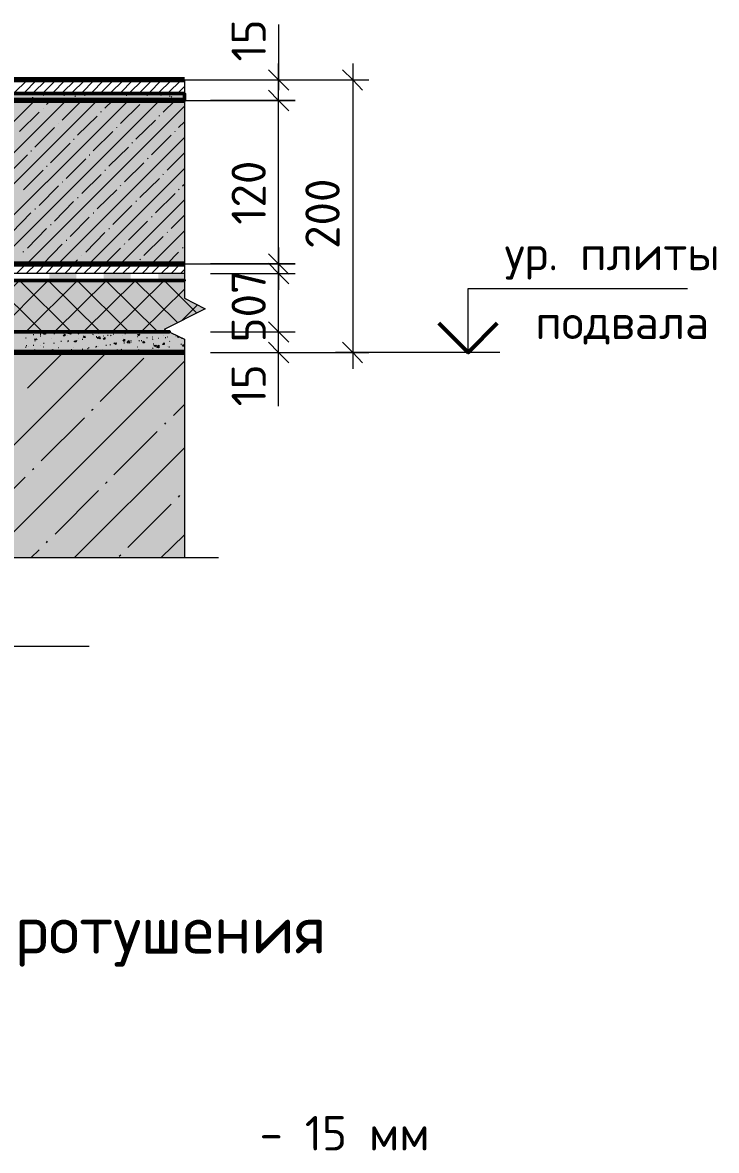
# Model space of a CAD drawing. Header units: millimetres. Extents: x -84737 to 172119, y -43083 to 59399.
# Drawn here: x -67052 to -61961, y -32254 to -23976 of the extents above; entities that cross this region are included whole.
import ezdxf

# ---------------------------------------------------------------- set-up
doc = ezdxf.new("R2010")
doc.units = ezdxf.units.MM
doc.layers.add('PDF _Геометрия', color=7, linetype='Continuous')
doc.layers.add('PDF _Текст', color=7, linetype='Continuous')
doc.layers.add('PDF _Сплошная заливка', color=7, linetype='Continuous', true_color=0xffffff)
doc.styles.add('PDF ISOCPEUR', font='isocpeur.ttf')

msp = doc.modelspace()

# ---------------------------------------------------------------- hatches: boundary and pattern name
at = {"layer": 'PDF _Сплошная заливка', "transparency": 33554559}
for points in [[(-74854.4, -24548.2), (-65864.4, -24548.2), (-65864.4, -24497.4), (-74905.2, -24497.4), (-74905.2, -25699.5), (-74854.4, -25699.5)], [(-73656.6, -25746), (-65864.4, -25746), (-65864.4, -24548.2), (-74854.4, -24548.2), (-74854.4, -26067.7), (-73656.6, -26067.7)], [(-65864.4, -26000), (-65864.4, -25868.8), (-73605.8, -25868.8), (-73605.8, -26245.5), (-65974.4, -26241.2), (-65999.8, -26228.5), (-66012.5, -26224.3), (-65716.3, -26076.2), (-65712, -26071.9), (-65855.9, -26000)], [(-65864.4, -26296.3), (-65966, -26245.5), (-74956, -26245.5), (-74956, -26397.8), (-65864.4, -26397.8)], [(-72238.6, -27904.6), (-65864.4, -27904.6), (-65864.4, -26397.8), (-77677.5, -26397.8), (-77677.5, -26668.7), (-77664.8, -26668.7), (-77529.4, -26736.4), (-77533.6, -26740.7), (-77829.9, -26888.8), (-77677.5, -26965), (-77677.5, -27904.6), (-72534.9, -27904.6), (-72534.9, -27913.1), (-72530.7, -27913.1), (-72530.7, -27921.6), (-72526.5, -27921.6), (-72526.5, -27930), (-72522.2, -27930), (-72522.2, -27938.5), (-72518, -27938.5), (-72518, -27947), (-72513.8, -27947), (-72513.8, -27955.4), (-72509.5, -27955.4), (-72509.5, -27963.9), (-72505.3, -27963.9), (-72505.3, -27972.4), (-72501.1, -27972.4), (-72501.1, -27980.8), (-72496.8, -27980.8), (-72496.8, -27989.3), (-72492.6, -27989.3), (-72492.6, -27997.8), (-72488.4, -27997.8), (-72488.4, -28006.2), (-72484.1, -28006.2), (-72484.1, -28014.7), (-72479.9, -28014.7), (-72479.9, -28023.2), (-72475.7, -28023.2), (-72475.7, -28031.6), (-72471.4, -28031.6), (-72471.4, -28040.1), (-72467.2, -28040.1), (-72467.2, -28048.5), (-72458.7, -28044.3), (-72314.8, -27756.5), (-72310.6, -27756.5), (-72306.4, -27760.7), (-72306.4, -27769.2), (-72302.1, -27769.2), (-72302.1, -27777.7), (-72297.9, -27777.7), (-72297.9, -27786.1), (-72293.7, -27786.1), (-72293.7, -27794.6), (-72289.4, -27794.6), (-72289.4, -27803.1), (-72285.2, -27803.1), (-72285.2, -27811.5), (-72281, -27811.5), (-72281, -27820), (-72276.7, -27820), (-72276.7, -27828.5), (-72272.5, -27828.5), (-72272.5, -27836.9), (-72268.3, -27836.9), (-72268.3, -27845.4), (-72264, -27845.4), (-72264, -27853.8), (-72259.8, -27853.8), (-72259.8, -27862.3), (-72255.6, -27862.3), (-72255.6, -27870.8), (-72251.3, -27870.8), (-72251.3, -27879.2), (-72247.1, -27879.2), (-72247.1, -27887.7), (-72242.9, -27887.7), (-72242.9, -27896.2), (-72238.6, -27896.2)]]:
    msp.add_hatch(color=256, dxfattribs=at).paths.add_polyline_path(points)

# ---------------------------------------------------------------- linework, layer by layer
at = {"layer": 'PDF _Геометрия', "lineweight": 9}
for points in [[(-65174.5, -23989.5), (-65174.5, -24260.4), (-65174.5, -24472)], [(-65174.5, -24666.7), (-65174.5, -24277.3)], [(-64628.5, -24277.3), (-64628.5, -26516.4)], [(-67117.2, -24497.4), (-67015.7, -24395.8)], [(-67045.3, -24497.4), (-66947.9, -24395.8)], [(-66977.6, -24497.4), (-66876, -24395.8)], [(-66905.6, -24497.4), (-66804, -24395.8)], [(-66833.7, -24497.4), (-66736.3, -24395.8)], [(-66765.9, -24497.4), (-66664.4, -24395.8)], [(-66694, -24497.4), (-66592.4, -24395.8)], [(-66622, -24497.4), (-66524.7, -24395.8)], [(-66550.1, -24497.4), (-66452.7, -24395.8)], [(-66482.4, -24497.4), (-66380.8, -24395.8)], [(-66410.4, -24497.4), (-66308.8, -24395.8)], [(-66338.4, -24497.4), (-66241.1, -24395.8)], [(-66270.7, -24497.4), (-66169.1, -24395.8)], [(-66198.8, -24497.4), (-66097.2, -24395.8)], [(-66126.8, -24497.4), (-66029.5, -24395.8)], [(-66059.1, -24497.4), (-65957.5, -24395.8)], [(-66059.1, -24395.8), (-65174.5, -24395.8), (-65051.7, -24395.8)], [(-65864.4, -24395.8), (-65864.4, -26000), (-65712, -26076.2), (-66012.5, -26228.5), (-65864.4, -26300.5), (-65864.4, -27904.6)], [(-65987.1, -24497.4), (-65885.6, -24395.8)], [(-65132.2, -24395.8), (-64628.5, -24395.8), (-64510, -24395.8)], [(-74854.4, -24548.2), (-74854.4, -25699.5), (-74905.2, -25699.5), (-74905.2, -24497.4), (-65864.4, -24497.4)], [(-66736.3, -24501.7), (-66736.3, -24497.4)], [(-65915.2, -24497.4), (-65864.4, -24446.6)], [(-65906.7, -24497.4), (-65906.7, -24501.7)], [(-65174.5, -25868.8), (-65174.5, -24425.5)], [(-68158.4, -25746), (-66960.6, -24548.2)], [(-67934.1, -25746), (-66732.1, -24548.2)], [(-67705.6, -25746), (-66503.5, -24548.2)], [(-67477, -25746), (-66275, -24548.2)], [(-67248.4, -25746), (-66046.4, -24548.2)], [(-67045.3, -24544), (-67045.3, -24544)], [(-66977.6, -24522.8), (-66977.6, -24527)], [(-66901.4, -24510.1), (-66897.1, -24510.1)], [(-66876, -24577.8), (-66846.4, -24548.2)], [(-66863.3, -24531.3), (-66863.3, -24535.5)], [(-66761.7, -24692.1), (-66617.8, -24548.2)], [(-66749, -24510.1), (-66744.8, -24510.1)], [(-66664.4, -24518.6), (-66668.6, -24514.3)], [(-66609.3, -24501.7), (-66613.6, -24501.7)], [(-66596.6, -24510.1), (-66592.4, -24510.1)], [(-66452.7, -24531.3), (-66452.7, -24535.5)], [(-66448.5, -24603.2), (-66389.2, -24548.2)], [(-66338.4, -24539.7), (-66342.7, -24544)], [(-66334.2, -24717.5), (-66190.3, -24577.8)], [(-66291.9, -24510.1), (-66287.7, -24510.1)], [(-66211.5, -24548.2), (-65174.5, -24548.2), (-65051.7, -24548.2), (-65174.5, -24548.2), (-65673.9, -24548.2)], [(-66160.7, -24548.2), (-66160.7, -24548.2)], [(-66143.7, -24510.1), (-66143.7, -24505.9)], [(-66139.5, -24510.1), (-66135.3, -24510.1)], [(-66037.9, -24510.1), (-66033.7, -24510.1)], [(-66029.5, -24501.7), (-66029.5, -24501.7)], [(-66021, -24632.9), (-65932.1, -24548.2)], [(-65974.4, -24514.3), (-65974.4, -24518.6)], [(-65957.5, -24522.8), (-65961.7, -24518.6)], [(-65889.8, -24539.7), (-65889.8, -24535.5)], [(-67074.9, -24776.8), (-66931, -24632.9)], [(-67019.9, -25746), (-65864.4, -24590.5)], [(-66901.4, -24603.2), (-66901.4, -24603.2)], [(-66647.4, -24802.2), (-66503.5, -24662.5)], [(-66473.9, -24632.9), (-66473.9, -24628.6)], [(-66046.4, -24662.5), (-66046.4, -24658.3)], [(-66960.6, -24891), (-66816.7, -24747.1)], [(-66787.1, -24717.5), (-66787.1, -24717.5)], [(-66359.6, -24747.1), (-66359.6, -24742.9)], [(-66219.9, -24831.8), (-66076, -24692.1)], [(-65906.7, -24747.1), (-65864.4, -24704.8)], [(-66791.3, -25746), (-65864.4, -24819.1)], [(-66677.1, -24831.8), (-66672.8, -24831.8)], [(-66533.1, -24916.4), (-66389.2, -24776.8)], [(-66105.7, -24946.1), (-65961.7, -24802.2)], [(-65932.1, -24776.8), (-65932.1, -24772.5)], [(-66846.4, -25005.3), (-66702.4, -24861.4)], [(-66418.9, -25030.7), (-66275, -24891)], [(-66249.6, -24861.4), (-66245.3, -24857.2)], [(-67159.6, -25090), (-67015.7, -24946.1)], [(-66990.3, -24916.4), (-66986, -24916.4)], [(-66732.1, -25119.6), (-66588.2, -24975.7)], [(-66562.8, -24946.1), (-66558.5, -24946.1)], [(-66135.3, -24975.7), (-66131, -24971.5)], [(-65991.4, -25060.4), (-65864.4, -24933.4)], [(-67045.3, -25204.3), (-66901.4, -25060.4)], [(-66876, -25030.7), (-66871.7, -25030.7)], [(-66562.8, -25746), (-65864.4, -25047.7)], [(-66448.5, -25060.4), (-66444.3, -25060.4)], [(-66304.6, -25145), (-66160.7, -25005.3)], [(-66761.7, -25145), (-66757.5, -25145)], [(-66617.8, -25229.7), (-66473.9, -25090)], [(-66190.3, -25259.3), (-66046.4, -25119.6)], [(-66021, -25090), (-66016.8, -25085.7)], [(-65877.1, -25174.6), (-65864.4, -25161.9)], [(-66931, -25318.5), (-66787.1, -25174.6)], [(-66503.5, -25343.9), (-66359.6, -25204.3)], [(-66334.2, -25174.6), (-66330, -25170.4)], [(-66076, -25373.6), (-65932.1, -25229.7)], [(-65906.7, -25204.3), (-65902.5, -25200)], [(-66816.7, -25432.8), (-66677.1, -25288.9)], [(-66647.4, -25259.3), (-66643.2, -25259.3)], [(-66389.2, -25458.2), (-66249.6, -25318.5)], [(-66334.2, -25746), (-65864.4, -25276.2)], [(-66219.9, -25288.9), (-66215.7, -25284.7)], [(-67129.9, -25517.5), (-66990.3, -25373.6)], [(-66960.6, -25343.9), (-66956.4, -25343.9)], [(-66702.4, -25547.1), (-66562.8, -25403.2)], [(-66533.1, -25373.6), (-66528.9, -25373.6)], [(-66105.7, -25403.2), (-66101.4, -25399)], [(-65961.7, -25487.8), (-65864.4, -25390.5)], [(-67015.7, -25631.7), (-66876, -25487.8)], [(-66846.4, -25458.2), (-66842.1, -25458.2)], [(-66418.9, -25487.8), (-66414.6, -25487.8)], [(-66275, -25572.5), (-66135.3, -25432.8)], [(-66732.1, -25572.5), (-66727.8, -25572.5)], [(-66588.2, -25661.4), (-66448.5, -25517.5)], [(-66173.4, -25818), (-66105.7, -25746), (-65864.4, -25504.8)], [(-66160.7, -25686.8), (-66021, -25547.1)], [(-65991.4, -25517.5), (-65987.1, -25513.2)], [(-67045.3, -25661.4), (-67045.3, -25657.1)], [(-66901.4, -25746), (-66761.7, -25602.1)], [(-66448.5, -25746), (-66334.2, -25631.7)], [(-66304.6, -25602.1), (-66300.4, -25597.9)], [(-65877.1, -25631.7), (-65872.9, -25627.5)], [(-65174.5, -26516.4), (-65174.5, -26245.5), (-65174.5, -25627.5), (-65174.5, -25936.5)], [(-66677.1, -25746), (-66647.4, -25716.4)], [(-66617.8, -25686.8), (-66617.8, -25686.8)], [(-66190.3, -25716.4), (-66186.1, -25712.2)], [(-65991.4, -25746), (-65906.7, -25661.4)], [(-65881.3, -25746), (-65864.4, -25733.3)], [(-65864.4, -25818), (-73656.6, -25818), (-73656.6, -26067.7), (-74854.4, -26067.7)], [(-67096.1, -25818), (-67024.1, -25746)], [(-67024.1, -25818), (-66952.2, -25746)], [(-66952.2, -25818), (-66884.4, -25746)], [(-66880.2, -25818), (-66812.5, -25746)], [(-66812.5, -25818), (-66740.5, -25746)], [(-66740.5, -25818), (-66672.8, -25746)], [(-66668.6, -25818), (-66600.9, -25746)], [(-66600.9, -25818), (-66528.9, -25746)], [(-66528.9, -25818), (-66457, -25746)], [(-66457, -25818), (-66389.2, -25746)], [(-66389.2, -25818), (-66317.3, -25746)], [(-66317.3, -25818), (-66245.3, -25746)], [(-66245.3, -25818), (-66177.6, -25746)], [(-66219.9, -25746), (-66219.9, -25746)], [(-66105.7, -25818), (-66033.7, -25746)], [(-66059.1, -25746), (-65174.5, -25746), (-65051.7, -25746)], [(-66033.7, -25818), (-65961.7, -25746)], [(-65961.7, -25818), (-65894, -25746)], [(-65894, -25818), (-65864.4, -25788.4)], [(-65673.9, -25818), (-65174.5, -25818), (-65051.7, -25818)], [(-73605.8, -25868.8), (-65864.4, -25868.8)], [(-63782, -26397.8), (-63782, -25928), (-62173.6, -25928)], [(-73868.2, -26224.3), (-72560.3, -28552.2), (-66562.8, -28552.2)], [(-67032.6, -26245.5), (-67032.6, -26249.7), (-67045.3, -26249.7), (-67041.1, -26245.5)], [(-67028.4, -26292), (-67024.1, -26287.8)], [(-66973.3, -26266.6), (-66969.1, -26266.6)], [(-66969.1, -26245.5), (-66964.9, -26249.7)], [(-66960.6, -26309), (-66960.6, -26313.2)], [(-66922.5, -26262.4), (-66918.3, -26262.4)], [(-66922.5, -26275.1), (-66918.3, -26275.1)], [(-66859.1, -26249.7), (-66859.1, -26253.9)], [(-66842.1, -26249.7), (-66842.1, -26249.7)], [(-66842.1, -26292), (-66842.1, -26292)], [(-66816.7, -26262.4), (-66816.7, -26258.2)], [(-66770.2, -26313.2), (-66765.9, -26313.2)], [(-66753.2, -26253.9), (-66749, -26258.2)], [(-66723.6, -26270.9), (-66723.6, -26270.9)], [(-66702.4, -26245.5), (-66698.2, -26262.4), (-66719.4, -26258.2), (-66706.7, -26245.5)], [(-66719.4, -26309), (-66715.1, -26309)], [(-66719.4, -26317.4), (-66715.1, -26313.2)], [(-66715.1, -26249.7), (-66710.9, -26245.5)], [(-66643.2, -26258.2), (-66639, -26262.4)], [(-66639, -26296.3), (-66639, -26296.3)], [(-66613.6, -26300.5), (-66609.3, -26300.5)], [(-66605.1, -26249.7), (-66605.1, -26249.7)], [(-66537.4, -26262.4), (-66533.1, -26266.6)], [(-66512, -26279.3), (-66507.7, -26279.3)], [(-66507.7, -26287.8), (-66503.5, -26283.6)], [(-66486.6, -26245.5), (-66490.8, -26258.2), (-66499.3, -26249.7), (-66495, -26245.5)], [(-66461.2, -26275.1), (-66457, -26275.1)], [(-66427.3, -26270.9), (-66423.1, -26270.9)], [(-66406.2, -26275.1), (-66401.9, -26270.9)], [(-66385, -26262.4), (-66380.8, -26262.4)], [(-66317.3, -26275.1), (-66317.3, -26275.1)], [(-66300.4, -26258.2), (-66296.1, -26258.2)], [(-66258, -26309), (-66258, -26313.2)], [(-66258, -26321.7), (-66253.8, -26321.7)], [(-66211.5, -26279.3), (-66207.2, -26279.3)], [(-66198.8, -26313.2), (-66194.5, -26309)], [(-66181.8, -26309), (-66177.6, -26309)], [(-66139.5, -26287.8), (-66139.5, -26292)], [(-66101.4, -26283.6), (-66097.2, -26283.6)], [(-66097.2, -26300.5), (-66093, -26296.3)], [(-66054.9, -26292), (-66050.6, -26292)], [(-66021, -26270.9), (-66021, -26270.9)], [(-66004.1, -26287.8), (-65999.8, -26287.8)], [(-65991.4, -26283.6), (-65987.1, -26283.6)], [(-65991.4, -26287.8), (-65991.4, -26287.8)], [(-65974.4, -26313.2), (-65970.2, -26317.4)], [(-65927.9, -26275.1), (-65923.7, -26275.1)], [(-65902.5, -26283.6), (-65906.7, -26287.8), (-65915.2, -26283.6), (-65906.7, -26279.3)], [(-65885.6, -26292), (-65881.3, -26292)], [(-65673.9, -26245.5), (-65174.5, -26245.5), (-65051.7, -26245.5)], [(-65174.5, -26791.5), (-65174.5, -26520.6), (-65174.5, -26321.7)], [(-67946.8, -27904.6), (-66435.8, -26397.8)], [(-67028.4, -26359.8), (-67028.4, -26355.5)], [(-67024.1, -26347.1), (-67019.9, -26347.1)], [(-67015.7, -26660.3), (-66753.2, -26397.8)], [(-67011.4, -26397.8), (-67007.2, -26389.4), (-67003, -26397.8)], [(-67007.2, -26351.3), (-67007.2, -26351.3)], [(-66973.3, -26342.8), (-66969.1, -26342.8)], [(-66964.9, -26376.7), (-66964.9, -26380.9)], [(-66922.5, -26342.8), (-66922.5, -26342.8)], [(-66901.4, -26355.5), (-66897.1, -26355.5)], [(-66897.1, -26330.1), (-66892.9, -26330.1)], [(-66859.1, -26380.9), (-66854.8, -26385.1)], [(-66821, -26330.1), (-66816.7, -26325.9)], [(-66821, -26397.8), (-66821, -26393.6)], [(-66821, -26393.6), (-66821, -26393.6)], [(-66791.3, -26359.8), (-66787.1, -26359.8)], [(-66770.2, -26389.4), (-66770.2, -26389.4)], [(-66749, -26385.1), (-66744.8, -26389.4)], [(-66732.1, -26389.4), (-66727.8, -26393.6)], [(-66719.4, -26385.1), (-66719.4, -26380.9)], [(-66694, -26376.7), (-66689.7, -26376.7)], [(-66681.3, -26364), (-66681.3, -26364)], [(-66639, -26389.4), (-66639, -26393.6)], [(-66613.6, -26368.2), (-66613.6, -26368.2)], [(-66613.6, -26372.4), (-66609.3, -26372.4)], [(-66575.5, -26368.2), (-66571.2, -26368.2)], [(-66567, -26359.8), (-66562.8, -26359.8)], [(-66550.1, -26397.8), (-66537.4, -26393.6), (-66537.4, -26397.8)], [(-66533.1, -26393.6), (-66528.9, -26397.8)], [(-66516.2, -26355.5), (-66512, -26355.5), (-66507.7, -26351.3)], [(-66495, -26351.3), (-66495, -26351.3)], [(-66465.4, -26372.4), (-66465.4, -26372.4)], [(-66448.5, -26393.6), (-66444.3, -26397.8)], [(-66440, -26342.8), (-66435.8, -26342.8)], [(-66406.2, -26342.8), (-66406.2, -26338.6)], [(-66376.5, -26330.1), (-66376.5, -26330.1)], [(-66359.6, -26376.7), (-66355.4, -26380.9)], [(-66330, -26372.4), (-66325.7, -26376.7)], [(-66308.8, -26325.9), (-66304.6, -26325.9)], [(-66304.6, -26393.6), (-66300.4, -26393.6)], [(-66300.4, -26325.9), (-66300.4, -26325.9)], [(-66249.6, -26380.9), (-66245.3, -26385.1)], [(-66236.9, -26389.4), (-66232.6, -26389.4)], [(-66211.5, -26355.5), (-66207.2, -26355.5)], [(-66198.8, -26380.9), (-66198.8, -26376.7)], [(-66139.5, -26385.1), (-66139.5, -26389.4)], [(-66105.7, -26372.4), (-66105.7, -26372.4)], [(-66097.2, -26368.2), (-66093, -26364)], [(-66093, -26334.4), (-66088.7, -26334.4)], [(-66054.9, -26368.2), (-66054.9, -26368.2)], [(-66033.7, -26389.4), (-66029.5, -26393.6)], [(-65991.4, -26351.3), (-65991.4, -26351.3)], [(-65978.7, -26355.5), (-65974.4, -26355.5)], [(-65923.7, -26393.6), (-65919.4, -26397.8)], [(-65894, -26385.1), (-65894, -26385.1)], [(-65889.8, -26338.6), (-65885.6, -26334.4)], [(-65673.9, -26397.8), (-65174.5, -26397.8), (-65051.7, -26397.8)], [(-65132.2, -26397.8), (-64628.5, -26397.8), (-64510, -26397.8)], [(-63549.2, -26397.8), (-64755.5, -26397.8)], [(-67307.7, -27904.6), (-65864.4, -26461.3)], [(-66482.4, -26757.6), (-66160.7, -26440.2)], [(-66545.8, -26821.1), (-66533.1, -26812.6)], [(-65944.8, -26859.2), (-65864.4, -26778.8)], [(-66914.1, -27193.6), (-66596.6, -26876.1)], [(-66380.8, -27295.1), (-66063.3, -26977.7)], [(-66008.3, -26922.7), (-65999.8, -26914.2)], [(-66672.8, -27904.6), (-65864.4, -27096.2)], [(-67350, -27629.5), (-67032.6, -27312.1)], [(-66977.6, -27257.1), (-66969.1, -27248.6)], [(-66444.3, -27358.6), (-66431.6, -27345.9)], [(-66812.5, -27731.1), (-66495, -27409.4)], [(-65906.7, -27460.2), (-65898.3, -27447.5)], [(-66279.2, -27828.5), (-65961.7, -27511)], [(-65614.7, -27904.6), (-72238.6, -27904.6), (-72314.8, -27756.5), (-72463, -28057), (-72539.2, -27904.6), (-77677.5, -27904.6)], [(-66876, -27794.6), (-66867.5, -27781.9)], [(-66037.9, -27904.6), (-65864.4, -27735.3)], [(-66990.3, -27904.6), (-66931, -27845.4)], [(-66342.7, -27891.9), (-66330, -27883.5)]]:
    msp.add_lwpolyline(points, dxfattribs=at)
at = {"layer": 'PDF _Геометрия', "lineweight": 20}
for points in [[(-65246.4, -24323.9), (-65174.5, -24395.8), (-65098.3, -24472)], [(-64556.5, -24472), (-64628.5, -24395.8), (-64704.7, -24323.9)], [(-65246.4, -25674.1), (-65174.5, -25746), (-65098.3, -25822.2)], [(-65246.4, -25741.8), (-65174.5, -25818), (-65098.3, -25894.2)], [(-65246.4, -26173.5), (-65174.5, -26245.5), (-65098.3, -26321.7)], [(-65246.4, -26321.7), (-65174.5, -26397.8), (-65098.3, -26474)], [(-64556.5, -26474), (-64628.5, -26397.8), (-64704.7, -26321.7)]]:
    msp.add_lwpolyline(points, dxfattribs=at)
at = {"layer": 'PDF _Геометрия', "lineweight": 70}
for points in [[(-65864.4, -24395.8), (-74905.2, -24395.8), (-74905.2, -24497.4)], [(-65864.4, -24548.2), (-74854.4, -24548.2), (-74854.4, -26067.7), (-73656.6, -26067.7), (-73656.6, -25746), (-65864.4, -25746)], [(-65864.4, -26397.8), (-77677.5, -26397.8)]]:
    msp.add_lwpolyline(points, dxfattribs=at)
at = {"layer": 'PDF _Геометрия', "lineweight": 50}
for points in [[(-74854.4, -24548.2), (-65864.4, -24548.2), (-65864.4, -24497.4), (-74905.2, -24497.4)], [(-65864.4, -25746), (-73656.6, -25746)], [(-73605.8, -25868.8), (-65864.4, -25868.8), (-73605.8, -25868.8), (-73605.8, -26245.5), (-65974.4, -26245.5), (-74956, -26245.5), (-74956, -26397.8), (-65864.4, -26397.8)], [(-63570.3, -26182), (-63782, -26397.8), (-63997.8, -26182)]]:
    msp.add_lwpolyline(points, dxfattribs=at)
at = {"layer": 'PDF _Геометрия', "lineweight": 20}
for points in [[(-65246.4, -24472), (-65174.5, -24548.2), (-65098.3, -24624.4), (-65174.5, -24548.2)], [(-65246.4, -25674.1), (-65174.5, -25746), (-65098.3, -25822.2), (-65174.5, -25746)]]:
    msp.add_lwpolyline(points, close=True, dxfattribs=at)
at = {"layer": 'PDF _Геометрия', "lineweight": 9}
for points in [[(-65673.9, -25746), (-65174.5, -25746), (-65051.7, -25746), (-65174.5, -25746)], [(-66947.9, -26296.3), (-66952.2, -26304.7), (-66964.9, -26300.5)], [(-66888.7, -26249.7), (-66884.4, -26262.4), (-66897.1, -26262.4)], [(-66740.5, -26262.4), (-66740.5, -26275.1), (-66753.2, -26275.1)], [(-66655.9, -26309), (-66660.1, -26321.7), (-66672.8, -26317.4)], [(-66596.6, -26275.1), (-66592.4, -26287.8), (-66605.1, -26287.8)], [(-66482.4, -26296.3), (-66503.5, -26292), (-66486.6, -26279.3)], [(-66448.5, -26287.8), (-66448.5, -26300.5), (-66461.2, -26300.5)], [(-66304.6, -26300.5), (-66304.6, -26313.2), (-66313, -26313.2)], [(-66266.5, -26330.1), (-66283.4, -26325.9), (-66270.7, -26309)], [(-66194.5, -26262.4), (-66198.8, -26275.1), (-66207.2, -26266.6)], [(-66160.7, -26313.2), (-66156.4, -26325.9), (-66169.1, -26325.9)], [(-66829.4, -26376.7), (-66833.7, -26389.4), (-66842.1, -26380.9)], [(-66363.8, -26325.9), (-66368.1, -26338.6), (-66380.8, -26330.1)], [(-66071.8, -26342.8), (-66076, -26355.5), (-66088.7, -26347.1)], [(-66050.6, -26364), (-66067.6, -26359.8), (-66050.6, -26342.8)], [(-66012.5, -26325.9), (-66012.5, -26338.6), (-66025.2, -26338.6)], [(-65868.6, -26338.6), (-65864.4, -26351.3), (-65877.1, -26351.3)]]:
    msp.add_lwpolyline(points, close=True, dxfattribs=at)
at = {"layer": 'PDF _Геометрия', "color": 251, "lineweight": 9, "true_color": 0x676767}
for points in [[(-67667.5, -26245.5), (-67286.5, -25868.8), (-66905.6, -26245.5)], [(-67451.6, -26245.5), (-67074.9, -25868.8), (-66694, -26245.5)], [(-67240, -26245.5), (-66863.3, -25868.8), (-66482.4, -26245.5)], [(-67028.4, -26245.5), (-66647.4, -25868.8)], [(-66816.7, -26245.5), (-66435.8, -25868.8)], [(-66270.7, -26245.5), (-66651.7, -25868.8)], [(-66605.1, -26245.5), (-66224.2, -25868.8)], [(-66059.1, -26245.5), (-66440, -25868.8)], [(-66393.5, -26245.5), (-66012.5, -25868.8), (-65775.5, -26105.8)], [(-65915.2, -26177.7), (-66228.4, -25868.8)], [(-66181.8, -26245.5), (-65864.4, -25932.3)], [(-65881.3, -26160.8), (-65771.3, -26050.8)]]:
    msp.add_lwpolyline(points, dxfattribs=at)
at = {"layer": 'PDF _Сплошная заливка', "color": 1, "lineweight": 30, "transparency": 33554559}
for points in [[(-66854.8, -25818), (-66854.8, -25868.8), (-66655.9, -25818), (-66655.9, -25868.8)], [(-66457, -25818), (-66457, -25868.8), (-66258, -25818), (-66258, -25868.8)], [(-66054.9, -25818), (-66054.9, -25868.8), (-65864.4, -25818), (-65864.4, -25868.8)]]:
    msp.add_solid(points, dxfattribs=at)

# ---------------------------------------------------------------- texts
at = {"layer": 'PDF _Текст', "char_height": 251.73, "attachment_point": 4, "rotation": 90, "style": 'PDF ISOCPEUR'}
for s, insert in [('15', (-65392.6, -24262)), ('120', (-65392.6, -25459.9)), ('200', (-64850.8, -25637.7)), ('15 507', (-65392.6, -26793.2))]:
    msp.add_mtext(s, dxfattribs=dict(at, insert=insert))
at = {"layer": 'PDF _Текст', "attachment_point": 4, "style": 'PDF ISOCPEUR'}
for s, insert, char_height in [('ур. плиты', (-63514.5, -25702.6), 251.26), ('подвала', (-63290.1, -26193.6), 251.26), ('Узел  фундамента под установку пожаротушения', (-75687.8, -30679.8), 353.943), ('- 15 мм', (-65313.4, -32127.4), 252.34)]:
    msp.add_mtext(s, dxfattribs=dict(at, insert=insert, char_height=char_height))

doc.saveas('drawing.dxf')
